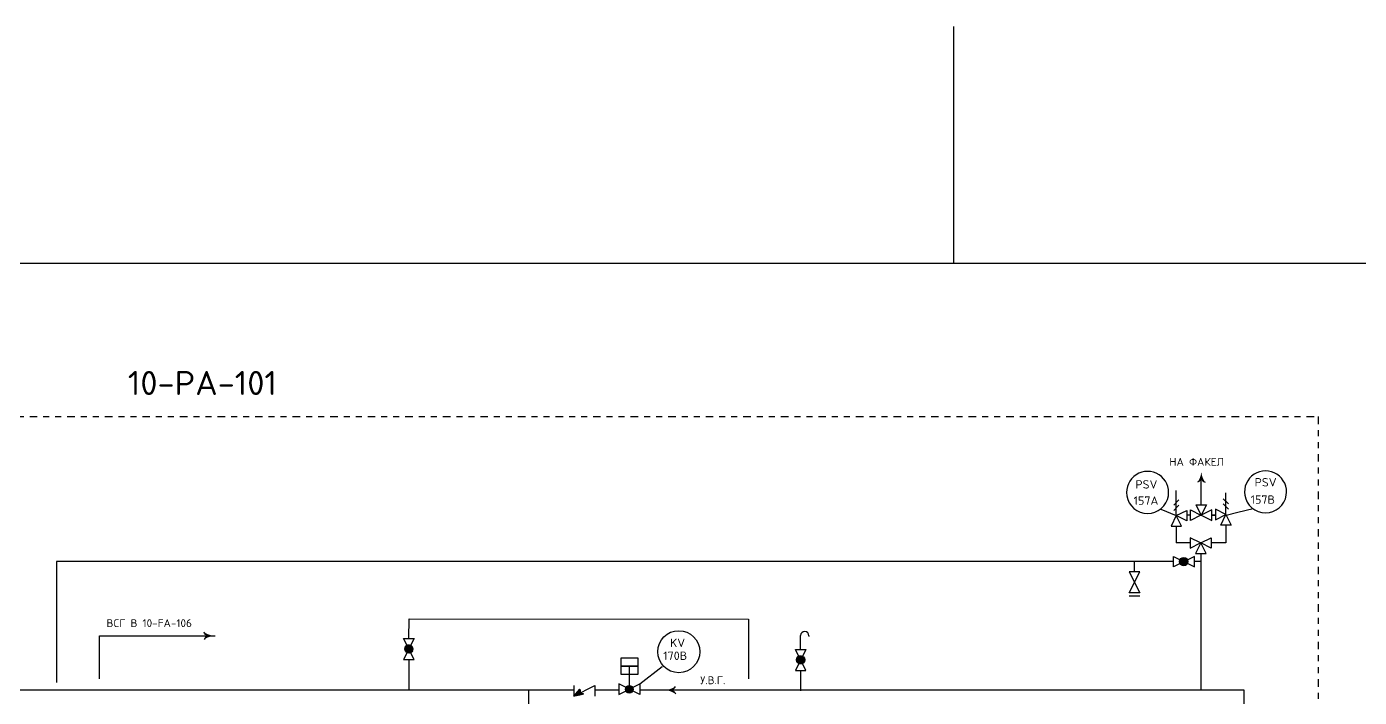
# Model space of a CAD drawing. Extents: x 270 to 589, y 86 to 206.
# Drawn here: x 495.21 to 517.39, y 108.37 to 119.53 of the extents above; entities that cross this region are included whole.
import ezdxf

# ---------------------------------------------------------------- set-up
doc = ezdxf.new("R2010")
doc.units = 0
doc.header["$MEASUREMENT"] = 0
doc.linetypes.add('DASHDOTDOT', pattern=[0.3125, 0.125, -0.0625, 0, -0.0625, 0, -0.0625])
doc.layers.get('0').update_dxf_attribs({"linetype": 'CONTINUOUS'})
doc.layers.add('IN-MIN-PROC', color=7, linetype='CONTINUOUS')
doc.styles.add('S1', font='SIMPLEX.shx')
doc.styles.add('SIMPLEX', font='SIMPLEX')

msp = doc.modelspace()

# ---------------------------------------------------------------- hatches: boundary and pattern name
h = msp.add_hatch()
h.set_pattern_fill('ANSI31', color=2, scale=0.0001, angle=180, style=0)
h.set_pattern_definition([(225, (953.48794085, 261.357105404), (8.83883476483e-06, -8.83883476483e-06), [])])
edge = h.paths.add_edge_path()
edge.add_arc((514.47, 110.63), 0.0708, 0, 360)
h = msp.add_hatch()
h.set_pattern_fill('ANSI31', color=2, scale=0.0014, style=0)
h.set_pattern_definition([(45, (-97.5545405, 91.39956221), (-0.00012374368671, 0.00012374368671), [])])
edge = h.paths.add_edge_path()
edge.add_arc((501.575, 109.176), 0.0678, 0, 360)
h = msp.add_hatch()
h.set_pattern_fill('ANSI31', color=2, scale=0.0014, style=0)
h.set_pattern_definition([(45, (-91.03462544, 91.21776205), (-0.00012374368671, 0.00012374368671), [])])
edge = h.paths.add_edge_path()
edge.add_arc((508.095, 108.994), 0.0678, 0, 360)
h = msp.add_hatch()
h.set_pattern_fill('ANSI31', color=2, scale=0.0014, style=0)
h.set_pattern_definition([(45, (-116.7285067, 83.3433816), (-0.00012374368671, 0.00012374368671), [])])
edge = h.paths.add_edge_path()
edge.add_line((504.429, 108.447), (504.481, 108.426))
edge.add_line((504.481, 108.426), (504.323, 108.39))
edge.add_line((504.32, 108.392), (504.421, 108.505))
edge.add_line((504.421, 108.505), (504.429, 108.447))
h = msp.add_hatch()
h.set_pattern_fill('ANSI31', color=2, scale=0.0001, style=0)
h.set_pattern_definition([(45, (40.327601472, -50.92944163), (-8.83883476483e-06, 8.83883476483e-06), [])])
edge = h.paths.add_edge_path()
edge.add_arc((505.242, 108.503), 0.0637, 0, 360)

# ---------------------------------------------------------------- linework, layer by layer
at = {"color": 6, "linetype": 'CONTINUOUS'}
msp.add_line((271.084, 115.597), (567.702, 115.597, 0.558), dxfattribs=at)
at = {"linetype": 'DASHDOTDOT'}
for p, q in [((483.391, 113.045), (516.706, 113.045)), ((516.706, 113.045), (516.706, 93.531))]:
    msp.add_line(p, q, dxfattribs=at)
at = {"color": 5, "linetype": 'CONTINUOUS'}
for p, q in [((514.763, 111.585), (514.763, 112.015)), ((514.583, 111.402), (514.522, 111.402)), ((514.937, 111.402), (514.998, 111.402)), ((514.347, 111.221), (514.347, 110.941)), ((515.173, 111.239), (515.173, 110.941)), ((514.575, 110.941), (514.347, 110.941)), ((515.173, 110.941), (514.929, 110.941)), ((514.754, 110.766), (514.754, 108.49)), ((514.3, 110.632), (495.711, 110.632)), ((495.711, 110.632), (495.711, 108.616)), ((514.754, 110.632), (514.65, 110.632)), ((496.425, 108.679), (496.425, 109.394)), ((496.425, 109.394), (498.354, 109.394)), ((508.095, 109.169), (508.095, 109.399)), ((508.234, 109.396), (508.234, 109.383)), ((508.095, 108.819), (508.095, 108.481)), ((501.44, 108.491), (492.794, 108.492)), ((504.313, 108.491), (500.912, 108.491)), ((503.571, 106.207), (503.571, 108.491)), ((505.07, 108.491), (504.67, 108.491)), ((506.672, 108.491), (505.413, 108.491)), ((510.145, 108.491), (506.672, 108.491)), ((510.382, 108.491), (510.145, 108.491)), ((515.478, 108.487), (510.382, 108.491)), ((515.478, 103.539), (515.478, 108.487))]:
    msp.add_line(p, q, dxfattribs=at)
at = {"color": 2}
for p, q in [((514.347, 111.396), (514.347, 111.815)), ((514.304, 111.571), (514.391, 111.658)), ((514.304, 111.483), (514.391, 111.571)), ((514.675, 111.577), (514.85, 111.577)), ((514.762, 111.402), (514.675, 111.577)), ((514.85, 111.577), (514.762, 111.402)), ((515.217, 111.589), (515.129, 111.676)), ((515.217, 111.501), (515.129, 111.589)), ((515.173, 111.414), (515.173, 111.776)), ((514.347, 111.396), (514.26, 111.221)), ((514.347, 111.396), (514.522, 111.483)), ((514.522, 111.308), (514.347, 111.396)), ((514.435, 111.221), (514.347, 111.396)), ((514.522, 111.483), (514.522, 111.308)), ((514.583, 111.315), (514.583, 111.49)), ((514.583, 111.49), (514.758, 111.402)), ((514.758, 111.402), (514.583, 111.315)), ((514.937, 111.49), (514.762, 111.402)), ((514.762, 111.402), (514.937, 111.315)), ((514.937, 111.315), (514.937, 111.49)), ((515.173, 111.414), (514.998, 111.501)), ((514.998, 111.501), (514.998, 111.326)), ((514.998, 111.326), (515.173, 111.414)), ((515.086, 111.239), (515.173, 111.414)), ((515.173, 111.414), (515.261, 111.239)), ((514.26, 111.221), (514.435, 111.221)), ((515.261, 111.239), (515.086, 111.239)), ((514.575, 111.028), (514.575, 110.853)), ((514.75, 110.941), (514.575, 111.028)), ((514.575, 110.853), (514.75, 110.941)), ((514.754, 110.941), (514.667, 110.766)), ((514.754, 110.941), (514.929, 111.028)), ((514.842, 110.766), (514.754, 110.941)), ((514.929, 110.853), (514.754, 110.941)), ((514.929, 111.028), (514.929, 110.853)), ((514.667, 110.766), (514.842, 110.766)), ((513.651, 110.462), (513.651, 110.632)), ((513.738, 110.053), (513.565, 110.053)), ((505.106, 109.029), (505.386, 109.029)), ((505.246, 108.539), (505.246, 108.889)), ((504.32, 108.567), (504.32, 108.392)), ((504.32, 108.392), (504.67, 108.567)), ((504.32, 108.392), (504.421, 108.505)), ((504.421, 108.505), (504.429, 108.447)), ((504.67, 108.567), (504.67, 108.392)), ((504.481, 108.426), (504.323, 108.39)), ((504.429, 108.447), (504.481, 108.426))]:
    msp.add_line(p, q, dxfattribs=at)
at = {"color": 7, "linetype": 'CONTINUOUS'}
for p, q in [((514.998, 111.402), (514.937, 111.402)), ((514.4, 110.632), (514.399, 110.632)), ((501.575, 109.351), (501.575, 109.364)), ((501.575, 109.001), (501.575, 108.491))]:
    msp.add_line(p, q, dxfattribs=at)
for p, q in [((501.578, 109.675), (507.229, 109.673)), ((505.106, 108.889), (505.386, 108.889)), ((505.42, 108.594), (505.789, 108.883))]:
    msp.add_line(p, q)
at = {"color": 5, "linetype": 'CONTINUOUS'}
for points in [[(514.763, 112.015, -0.206864), (514.701, 111.952, -0.206864)], [(514.763, 112.015, 0.206864), (514.826, 111.952, 0.206864)], [(498.229, 109.394, -0.206864), (498.166, 109.457)], [(498.229, 109.394, 0.206864), (498.166, 109.332)], [(505.949, 108.491, 0.206864), (506.011, 108.553, 0.206864)], [(505.949, 108.491, -0.206864), (506.011, 108.428, -0.206864)]]:
    msp.add_lwpolyline(points, format="xyb", dxfattribs=at)
at = {"color": 2}
for points in [[(514.65, 110.715), (514.3, 110.54), (514.3, 110.715), (514.65, 110.54)], [(513.563, 110.462), (513.738, 110.112), (513.563, 110.112), (513.738, 110.462)], [(501.663, 109.001), (501.488, 109.351), (501.663, 109.351), (501.488, 109.001)], [(508.182, 108.819), (508.007, 109.169), (508.182, 109.169), (508.007, 108.819)]]:
    msp.add_lwpolyline(points, close=True, dxfattribs=at)
for points in [[(505.386, 109.03), (505.386, 108.889), (505.106, 108.889), (505.106, 109.029)], [(505.386, 108.89), (505.386, 108.749), (505.106, 108.749), (505.106, 108.889)], [(505.202, 108.528), (505.07, 108.594), (505.07, 108.419), (505.202, 108.485)], [(505.286, 108.527), (505.42, 108.594), (505.42, 108.419), (505.287, 108.485)]]:
    msp.add_lwpolyline(points, dxfattribs=at)
at = {"color": 7, "linetype": 'CONTINUOUS'}
for centre, radius in [((514.47, 110.63), 0.0708), ((501.575, 109.176), 0.0678), ((508.095, 108.994), 0.0678)]:
    msp.add_circle(centre, radius, dxfattribs=at)
msp.add_circle((506.067, 109.13), 0.35)
at = {"color": 2}
msp.add_circle((505.242, 108.503), 0.0637, dxfattribs=at)
for centre, start, end in [((513.869, 111.781), 351.1529, 188.8471), ((515.832, 111.79), 351.1529, 188.8471), ((513.869, 111.781), 188.8471, 351.1529), ((515.832, 111.79), 188.8471, 351.1529)]:
    msp.add_arc(centre, 0.35, start, end)
at = {"color": 5, "linetype": 'CONTINUOUS'}
msp.add_arc((508.164, 109.396), 0.0695, 0, 177.5084, dxfattribs=at)
for points in [[(514.739, 112.023), (514.732, 111.971), (514.722, 111.986), (514.717, 111.96)], [(514.752, 112.061), (514.745, 111.984), (514.739, 112.023), (514.732, 111.971)], [(514.76, 112.1), (514.755, 111.999), (514.752, 112.061), (514.745, 111.984)], [(514.763, 112.14), (514.763, 112.015), (514.76, 112.1), (514.755, 111.999)], [(514.763, 112.14), (514.763, 112.015), (514.767, 112.1), (514.771, 111.999)], [(514.767, 112.1), (514.771, 111.999), (514.775, 112.061), (514.782, 111.984)], [(514.775, 112.061), (514.782, 111.984), (514.787, 112.023), (514.795, 111.971)], [(514.787, 112.023), (514.795, 111.971), (514.805, 111.986), (514.81, 111.96)], [(514.722, 111.986), (514.717, 111.96), (514.701, 111.952)], [(514.805, 111.986), (514.81, 111.96), (514.826, 111.952)], [(498.2, 109.436), (498.174, 109.441), (498.166, 109.457)], [(498.2, 109.353), (498.174, 109.348), (498.166, 109.332)], [(498.236, 109.418), (498.185, 109.426), (498.2, 109.436), (498.174, 109.441)], [(498.236, 109.37), (498.185, 109.363), (498.2, 109.353), (498.174, 109.348)], [(498.274, 109.406), (498.198, 109.413), (498.236, 109.418), (498.185, 109.426)], [(498.274, 109.383), (498.198, 109.376), (498.236, 109.37), (498.185, 109.363)], [(498.314, 109.398), (498.212, 109.402), (498.274, 109.406), (498.198, 109.413)], [(498.314, 109.391), (498.212, 109.386), (498.274, 109.383), (498.198, 109.376)], [(498.354, 109.394), (498.229, 109.394), (498.314, 109.398), (498.212, 109.402)], [(498.354, 109.394), (498.229, 109.394), (498.314, 109.391), (498.212, 109.386)], [(505.824, 108.491), (505.949, 108.491), (505.864, 108.494), (505.965, 108.499)], [(505.824, 108.491), (505.949, 108.491), (505.864, 108.487), (505.965, 108.483)], [(505.864, 108.494), (505.965, 108.499), (505.903, 108.502), (505.98, 108.509)], [(505.864, 108.487), (505.965, 108.483), (505.903, 108.479), (505.98, 108.472)], [(505.903, 108.502), (505.98, 108.509), (505.941, 108.515), (505.993, 108.522)], [(505.903, 108.479), (505.98, 108.472), (505.941, 108.467), (505.993, 108.459)], [(505.941, 108.515), (505.993, 108.522), (505.977, 108.532), (506.003, 108.537)], [(505.941, 108.467), (505.993, 108.459), (505.977, 108.449), (506.003, 108.444)], [(505.977, 108.532), (506.003, 108.537), (506.011, 108.553)], [(505.977, 108.449), (506.003, 108.444), (506.011, 108.428)]]:
    msp.add_solid(points, dxfattribs=at)
at = {"layer": 'IN-MIN-PROC', "color": 4, "linetype": 'CONTINUOUS'}
msp.add_line((510.645, 115.597), (510.645, 119.535), dxfattribs=at)
at = {"layer": 'IN-MIN-PROC', "color": 7, "linetype": 'CONTINUOUS'}
for p, q in [((514.09, 111.502), (514.344, 111.395)), ((515.179, 111.405), (515.37, 111.452)), ((515.37, 111.452), (515.628, 111.516)), ((501.575, 109.351), (501.578, 109.675)), ((507.229, 109.673), (507.229, 108.679))]:
    msp.add_line(p, q, dxfattribs=at)

# ---------------------------------------------------------------- texts
at = {"color": 4, "linetype": 'CONTINUOUS', "style": 'S1'}
msp.add_text('10-PA-101', height=0.4, dxfattribs=at).set_placement((496.898, 113.403))
at = {"color": 1, "linetype": 'CONTINUOUS', "style": 'SIMPLEX'}
for s, p in [('НА ФАКЕЛ', (514.231, 112.225)), ('BCГ В 10-FA-106', (496.543, 109.54)), ('У.В.Г.', (506.425, 108.589))]:
    msp.add_text(s, height=0.13, dxfattribs=at).set_placement(p)
at = {"color": 7, "linetype": 'CONTINUOUS'}
for s, style, p in [('PSV', 'SIMPLEX', (515.65, 111.88)), ('PSV', 'SIMPLEX', (513.666, 111.845)), ('157A', 'SIMPLEX', (513.636, 111.575)), ('157B', 'SIMPLEX', (515.584, 111.592)), ('KV', 'S1', (505.921, 109.207)), ('170B', 'S1', (505.808, 108.993))]:
    msp.add_text(s, height=0.14, dxfattribs=dict(at, style=style)).set_placement(p)

doc.saveas('drawing.dxf')
